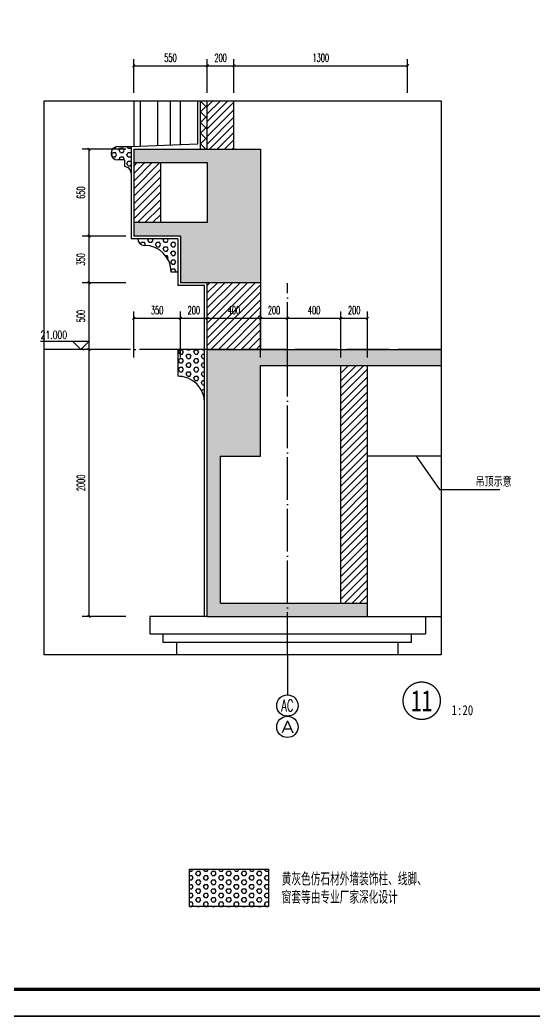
# Model space of a CAD drawing. Extents: x 0 to 125661, y -104936 to 8656.
# Drawn here: x 11084 to 14932, y -11880 to -4416 of the extents above; entities that cross this region are included whole.
import ezdxf
from ezdxf.enums import TextEntityAlignment as Align

# ---------------------------------------------------------------- set-up
doc = ezdxf.new("R2010")
doc.units = 0
doc.header["$LTSCALE"] = 800
doc.header["$MEASUREMENT"] = 0
doc.linetypes.add('DOTE', pattern=[2.42, 2, -0.2, 0.02, -0.2])
doc.layers.get('0').update_dxf_attribs({"linetype": 'CONTINUOUS'})
doc.layers.get('Defpoints').update_dxf_attribs({"color": 1, "linetype": 'CONTINUOUS'})
for name, color, linetype in [('0仿石装饰剖', 7, 'CONTINUOUS'), ('A-立面看线', 117, 'CONTINUOUS'), ('A-装饰构件', 197, 'CONTINUOUS'), ('AXIS', 3, 'CONTINUOUS'), ('AXIS_TEXT', 7, 'CONTINUOUS'), ('DIM_ELEV', 3, 'CONTINUOUS'), ('DIM_IDEN', 3, 'CONTINUOUS'), ('DIM_LEAD', 3, 'CONTINUOUS'), ('DOTE', 28, 'CONTINUOUS'), ('PUB_DIM', 3, 'CONTINUOUS'), ('PUB_HATCH', 8, 'CONTINUOUS'), ('PUB_TEXT', 7, 'CONTINUOUS'), ('WALL', 50, 'CONTINUOUS'), ('图框', 107, 'CONTINUOUS'), ('看线1', 7, 'CONTINUOUS')]:
    doc.layers.add(name, color=color, linetype=linetype)
doc.styles.add('_TCH_AXIS', font='COMPLEX', dxfattribs={"bigfont": 'GBCBIG'})
doc.styles.add('_TCH_DIM', font='SIMPLEX', dxfattribs={"bigfont": 'GBCBIG'})
doc.styles.add('COMPLEX', font='COMPLEX')
doc.styles.add('DIM_FONT', font='SIMPLEX.shx', dxfattribs={"width": 0.6})
doc.styles.add('ht', font='SIMHEI.TTF')
doc.styles.add('房间名称', font='SIMHEI.TTF', dxfattribs={"width": 0.8})
doc.dimstyles.new('DIMN20', dxfattribs={"dimscale": 0.2, "dimtxt": 300, "dimasz": 100, "dimexe": 250, "dimexo": 300, "dimgap": 150, "dimtad": 1, "dimdec": 0, "dimzin": 0, "dimdsep": 46, "dimtxsty": 'DIM_FONT', "dimblk": 'ARCHTICK', "dimcen": 0.09, "dimclrt": 7, "dimazin": 2, "dimtfac": 1, "dimtdec": 0, "dimtix": 1, "dimtmove": 2, "dimatfit": 3, "dimfxl": 0, "dimtolj": 1, "dimtzin": 0, "dimarcsym": 0})

# ---------------------------------------------------------------- blocks, each defined once
blk = doc.blocks.new('TJAD_TK_A1')
at = {"layer": '图框'}
for p, q in [((1341.38, 950.45), (500.38, 950.45)), ((500.38, 356.45), (1341.38, 356.45))]:
    blk.add_line(p, q, dxfattribs=at)
at = {"layer": '图框', "const_width": 1.2}
blk.add_lwpolyline([(1331.38, 940.45), (525.38, 940.45), (525.38, 366.45), (1331.38, 366.45)], close=True, dxfattribs=at)
blk = doc.blocks.new('_ArchTick')
at = {"color": 0, "linetype": 'ByBlock', "const_width": 0.4}
blk.add_lwpolyline([(-0.5, -0.5), (0.5, 0.5)], dxfattribs=at)
blk = doc.blocks.new('*D133')
at = {"layer": 'Defpoints', "color": 0}
for p in [(12286, -6651), (11936, -7004.7), (12286, -7004.7)]:
    blk.add_point(p, dxfattribs=at)
at = {"layer": 'PUB_DIM', "color": 0, "lineweight": -2}
for p, q in [((11936, -6944.7), (11936, -6601)), ((12286, -6944.7), (12286, -6601)), ((11936, -6651), (12286, -6651))]:
    blk.add_line(p, q, dxfattribs=at)
at = {"layer": 'PUB_DIM', "color": 0, "lineweight": -2, "xscale": 20, "yscale": 20, "zscale": 20, "rotation": 180}
blk.add_blockref('_ArchTick', (11936, -6651), dxfattribs=at)
at = {"layer": 'PUB_DIM', "color": 0, "lineweight": -2, "xscale": 20, "yscale": 20, "zscale": 20}
blk.add_blockref('_ArchTick', (12286, -6651), dxfattribs=at)
at = {"layer": 'PUB_DIM', "color": 7, "insert": (12111, -6591), "char_height": 60, "attachment_point": 5, "style": 'DIM_FONT'}
blk.add_mtext('\\A1;350', dxfattribs=at)
blk = doc.blocks.new('*D134')
at = {"layer": 'Defpoints', "color": 0}
for p in [(12486, -6651), (12286, -7004.7), (12486, -7004.7)]:
    blk.add_point(p, dxfattribs=at)
at = {"layer": 'PUB_DIM', "color": 0, "lineweight": -2}
for p, q in [((12286, -6944.7), (12286, -6601)), ((12486, -6944.7), (12486, -6601)), ((12286, -6651), (12486, -6651))]:
    blk.add_line(p, q, dxfattribs=at)
at = {"layer": 'PUB_DIM', "color": 0, "lineweight": -2, "xscale": 20, "yscale": 20, "zscale": 20, "rotation": 180}
blk.add_blockref('_ArchTick', (12286, -6651), dxfattribs=at)
at = {"layer": 'PUB_DIM', "color": 0, "lineweight": -2, "xscale": 20, "yscale": 20, "zscale": 20}
blk.add_blockref('_ArchTick', (12486, -6651), dxfattribs=at)
at = {"layer": 'PUB_DIM', "color": 7, "insert": (12386, -6591), "char_height": 60, "attachment_point": 5, "style": 'DIM_FONT'}
blk.add_mtext('\\A1;200', dxfattribs=at)
blk = doc.blocks.new('*D135')
at = {"layer": 'Defpoints', "color": 0}
for p in [(12886, -6651), (12486, -7004.7), (12886, -7004.7)]:
    blk.add_point(p, dxfattribs=at)
at = {"layer": 'PUB_DIM', "color": 0, "lineweight": -2}
for p, q in [((12486, -6944.7), (12486, -6601)), ((12886, -6944.7), (12886, -6601)), ((12486, -6651), (12886, -6651))]:
    blk.add_line(p, q, dxfattribs=at)
at = {"layer": 'PUB_DIM', "color": 0, "lineweight": -2, "xscale": 20, "yscale": 20, "zscale": 20, "rotation": 180}
blk.add_blockref('_ArchTick', (12486, -6651), dxfattribs=at)
at = {"layer": 'PUB_DIM', "color": 0, "lineweight": -2, "xscale": 20, "yscale": 20, "zscale": 20}
blk.add_blockref('_ArchTick', (12886, -6651), dxfattribs=at)
at = {"layer": 'PUB_DIM', "color": 7, "insert": (12686, -6591), "char_height": 60, "attachment_point": 5, "style": 'DIM_FONT'}
blk.add_mtext('\\A1;400', dxfattribs=at)
blk = doc.blocks.new('*D136')
at = {"layer": 'Defpoints', "color": 0}
for p in [(13086, -6651), (12886, -7004.7), (13086, -7004.7)]:
    blk.add_point(p, dxfattribs=at)
at = {"layer": 'PUB_DIM', "color": 0, "lineweight": -2}
for p, q in [((12886, -6944.7), (12886, -6601)), ((13086, -6944.7), (13086, -6601)), ((12886, -6651), (13086, -6651))]:
    blk.add_line(p, q, dxfattribs=at)
at = {"layer": 'PUB_DIM', "color": 0, "lineweight": -2, "xscale": 20, "yscale": 20, "zscale": 20, "rotation": 180}
blk.add_blockref('_ArchTick', (12886, -6651), dxfattribs=at)
at = {"layer": 'PUB_DIM', "color": 0, "lineweight": -2, "xscale": 20, "yscale": 20, "zscale": 20}
blk.add_blockref('_ArchTick', (13086, -6651), dxfattribs=at)
at = {"layer": 'PUB_DIM', "color": 7, "insert": (12986, -6591), "char_height": 60, "attachment_point": 5, "style": 'DIM_FONT'}
blk.add_mtext('\\A1;200', dxfattribs=at)
blk = doc.blocks.new('*D137')
at = {"layer": 'Defpoints', "color": 0}
for p in [(13486, -6651), (13086, -7004.7), (13486, -7004.7)]:
    blk.add_point(p, dxfattribs=at)
at = {"layer": 'PUB_DIM', "color": 0, "lineweight": -2}
for p, q in [((13086, -6944.7), (13086, -6601)), ((13486, -6944.7), (13486, -6601)), ((13086, -6651), (13486, -6651))]:
    blk.add_line(p, q, dxfattribs=at)
at = {"layer": 'PUB_DIM', "color": 0, "lineweight": -2, "xscale": 20, "yscale": 20, "zscale": 20, "rotation": 180}
blk.add_blockref('_ArchTick', (13086, -6651), dxfattribs=at)
at = {"layer": 'PUB_DIM', "color": 0, "lineweight": -2, "xscale": 20, "yscale": 20, "zscale": 20}
blk.add_blockref('_ArchTick', (13486, -6651), dxfattribs=at)
at = {"layer": 'PUB_DIM', "color": 7, "insert": (13286, -6591), "char_height": 60, "attachment_point": 5, "style": 'DIM_FONT'}
blk.add_mtext('\\A1;400', dxfattribs=at)
blk = doc.blocks.new('*D138')
at = {"layer": 'Defpoints', "color": 0}
for p in [(13686, -6651), (13486, -7004.7), (13686, -7004.7)]:
    blk.add_point(p, dxfattribs=at)
at = {"layer": 'PUB_DIM', "color": 0, "lineweight": -2}
for p, q in [((13486, -6944.7), (13486, -6601)), ((13686, -6944.7), (13686, -6601)), ((13486, -6651), (13686, -6651))]:
    blk.add_line(p, q, dxfattribs=at)
at = {"layer": 'PUB_DIM', "color": 0, "lineweight": -2, "xscale": 20, "yscale": 20, "zscale": 20, "rotation": 180}
blk.add_blockref('_ArchTick', (13486, -6651), dxfattribs=at)
at = {"layer": 'PUB_DIM', "color": 0, "lineweight": -2, "xscale": 20, "yscale": 20, "zscale": 20}
blk.add_blockref('_ArchTick', (13686, -6651), dxfattribs=at)
at = {"layer": 'PUB_DIM', "color": 7, "insert": (13586, -6591), "char_height": 60, "attachment_point": 5, "style": 'DIM_FONT'}
blk.add_mtext('\\A1;200', dxfattribs=at)
blk = doc.blocks.new('*D139')
at = {"layer": 'Defpoints', "color": 0}
for p in [(11601.3, -5384.7), (11936, -5384.7), (11936, -6034.7)]:
    blk.add_point(p, dxfattribs=at)
at = {"layer": 'PUB_DIM', "color": 0, "lineweight": -2}
for p, q in [((11876, -5384.7), (11551.3, -5384.7)), ((11601.3, -6034.7), (11601.3, -5384.7)), ((11876, -6034.7), (11551.3, -6034.7))]:
    blk.add_line(p, q, dxfattribs=at)
at = {"layer": 'PUB_DIM', "color": 0, "lineweight": -2, "xscale": 20, "yscale": 20, "zscale": 20}
for p, rotation in [((11601.3, -5384.7), 90), ((11601.3, -6034.7), 270)]:
    blk.add_blockref('_ArchTick', p, dxfattribs=dict(at, rotation=rotation))
at = {"layer": 'PUB_DIM', "color": 7, "insert": (11541.3, -5709.7), "char_height": 60, "attachment_point": 5, "rotation": 90, "style": 'DIM_FONT'}
blk.add_mtext('\\A1;650', dxfattribs=at)
blk = doc.blocks.new('*D140')
at = {"layer": 'Defpoints', "color": 0}
for p in [(11601.3, -6034.7), (11936, -6034.7), (11936, -6384.7)]:
    blk.add_point(p, dxfattribs=at)
at = {"layer": 'PUB_DIM', "color": 0, "lineweight": -2}
for p, q in [((11876, -6034.7), (11551.3, -6034.7)), ((11601.3, -6384.7), (11601.3, -6034.7)), ((11876, -6384.7), (11551.3, -6384.7))]:
    blk.add_line(p, q, dxfattribs=at)
at = {"layer": 'PUB_DIM', "color": 0, "lineweight": -2, "xscale": 20, "yscale": 20, "zscale": 20}
for p, rotation in [((11601.3, -6034.7), 90), ((11601.3, -6384.7), 270)]:
    blk.add_blockref('_ArchTick', p, dxfattribs=dict(at, rotation=rotation))
at = {"layer": 'PUB_DIM', "color": 7, "insert": (11541.3, -6209.7), "char_height": 60, "attachment_point": 5, "rotation": 90, "style": 'DIM_FONT'}
blk.add_mtext('\\A1;350', dxfattribs=at)
blk = doc.blocks.new('*D141')
at = {"layer": 'Defpoints', "color": 0}
for p in [(11601.3, -6384.7), (11936, -6384.7), (11936, -6884.7)]:
    blk.add_point(p, dxfattribs=at)
at = {"layer": 'PUB_DIM', "color": 0, "lineweight": -2}
for p, q in [((11876, -6384.7), (11551.3, -6384.7)), ((11601.3, -6884.7), (11601.3, -6384.7)), ((11876, -6884.7), (11551.3, -6884.7))]:
    blk.add_line(p, q, dxfattribs=at)
at = {"layer": 'PUB_DIM', "color": 0, "lineweight": -2, "xscale": 20, "yscale": 20, "zscale": 20}
for p, rotation in [((11601.3, -6384.7), 90), ((11601.3, -6884.7), 270)]:
    blk.add_blockref('_ArchTick', p, dxfattribs=dict(at, rotation=rotation))
at = {"layer": 'PUB_DIM', "color": 7, "insert": (11541.3, -6634.7), "char_height": 60, "attachment_point": 5, "rotation": 90, "style": 'DIM_FONT'}
blk.add_mtext('\\A1;500', dxfattribs=at)
blk = doc.blocks.new('*D142')
at = {"layer": 'Defpoints', "color": 0}
for p in [(11601.3, -6884.7), (11936, -6884.7), (11936, -8884.7)]:
    blk.add_point(p, dxfattribs=at)
at = {"layer": 'PUB_DIM', "color": 0, "lineweight": -2}
for p, q in [((11876, -6884.7), (11551.3, -6884.7)), ((11601.3, -8884.7), (11601.3, -6884.7)), ((11876, -8884.7), (11551.3, -8884.7))]:
    blk.add_line(p, q, dxfattribs=at)
at = {"layer": 'PUB_DIM', "color": 0, "lineweight": -2, "xscale": 20, "yscale": 20, "zscale": 20}
for p, rotation in [((11601.3, -6884.7), 90), ((11601.3, -8884.7), 270)]:
    blk.add_blockref('_ArchTick', p, dxfattribs=dict(at, rotation=rotation))
at = {"layer": 'PUB_DIM', "color": 7, "insert": (11541.3, -7884.7), "char_height": 60, "attachment_point": 5, "rotation": 90, "style": 'DIM_FONT'}
blk.add_mtext('\\A1;2000', dxfattribs=at)
blk = doc.blocks.new('*D143')
at = {"layer": 'Defpoints', "color": 0}
for p in [(12486, -4759.4), (11936, -5021.2), (12486, -5021.2)]:
    blk.add_point(p, dxfattribs=at)
at = {"layer": 'PUB_DIM', "color": 0, "lineweight": -2}
for p, q in [((11936, -4961.2), (11936, -4709.4)), ((11936, -4759.4), (12486, -4759.4)), ((12486, -4961.2), (12486, -4709.4))]:
    blk.add_line(p, q, dxfattribs=at)
at = {"layer": 'PUB_DIM', "color": 0, "lineweight": -2, "xscale": 20, "yscale": 20, "zscale": 20, "rotation": 180}
blk.add_blockref('_ArchTick', (11936, -4759.4), dxfattribs=at)
at = {"layer": 'PUB_DIM', "color": 0, "lineweight": -2, "xscale": 20, "yscale": 20, "zscale": 20}
blk.add_blockref('_ArchTick', (12486, -4759.4), dxfattribs=at)
at = {"layer": 'PUB_DIM', "color": 7, "insert": (12211, -4699.4), "char_height": 60, "attachment_point": 5, "style": 'DIM_FONT'}
blk.add_mtext('\\A1;550', dxfattribs=at)
blk = doc.blocks.new('*D144')
at = {"layer": 'Defpoints', "color": 0}
for p in [(12686, -4759.4), (12486, -5021.2), (12686, -5021.2)]:
    blk.add_point(p, dxfattribs=at)
at = {"layer": 'PUB_DIM', "color": 0, "lineweight": -2}
for p, q in [((12486, -4961.2), (12486, -4709.4)), ((12486, -4759.4), (12686, -4759.4)), ((12686, -4961.2), (12686, -4709.4))]:
    blk.add_line(p, q, dxfattribs=at)
at = {"layer": 'PUB_DIM', "color": 0, "lineweight": -2, "xscale": 20, "yscale": 20, "zscale": 20, "rotation": 180}
blk.add_blockref('_ArchTick', (12486, -4759.4), dxfattribs=at)
at = {"layer": 'PUB_DIM', "color": 0, "lineweight": -2, "xscale": 20, "yscale": 20, "zscale": 20}
blk.add_blockref('_ArchTick', (12686, -4759.4), dxfattribs=at)
at = {"layer": 'PUB_DIM', "color": 7, "insert": (12586, -4699.4), "char_height": 60, "attachment_point": 5, "style": 'DIM_FONT'}
blk.add_mtext('\\A1;200', dxfattribs=at)
blk = doc.blocks.new('*D145')
at = {"layer": 'Defpoints', "color": 0}
for p in [(13985.5, -4759.4), (12686, -5021.2), (13985.5, -5021.2)]:
    blk.add_point(p, dxfattribs=at)
at = {"layer": 'PUB_DIM', "color": 0, "lineweight": -2}
for p, q in [((12686, -4961.2), (12686, -4709.4)), ((12686, -4759.4), (13985.5, -4759.4)), ((13985.5, -4961.2), (13985.5, -4709.4))]:
    blk.add_line(p, q, dxfattribs=at)
at = {"layer": 'PUB_DIM', "color": 0, "lineweight": -2, "xscale": 20, "yscale": 20, "zscale": 20, "rotation": 180}
blk.add_blockref('_ArchTick', (12686, -4759.4), dxfattribs=at)
at = {"layer": 'PUB_DIM', "color": 0, "lineweight": -2, "xscale": 20, "yscale": 20, "zscale": 20}
blk.add_blockref('_ArchTick', (13985.5, -4759.4), dxfattribs=at)
at = {"layer": 'PUB_DIM', "color": 7, "insert": (13335.8, -4699.4), "char_height": 60, "attachment_point": 5, "style": 'DIM_FONT'}
blk.add_mtext('\\A1;1300', dxfattribs=at)
blk = doc.blocks.new('_AXISO')
blk.add_circle((0, 0), 0.5)
at = {"layer": 'AXIS_TEXT', "style": 'COMPLEX', "width": 1.041667}
blk.add_attdef('A', text='', height=0.56, dxfattribs=at).set_placement((-0.25, -0.28), (0.25, -0.28), align=Align.FIT)

msp = doc.modelspace()

# ---------------------------------------------------------------- hatches: boundary and pattern name
at = {"layer": 'PUB_HATCH'}
h = msp.add_hatch(dxfattribs=at)
h.set_pattern_fill('多孔材料', color=256, scale=20, style=0)
h.set_pattern_definition([(45, (12475.965, -5384.727), (-40, 40), []), (135, (12475.965, -5384.727), (-40, -40), [])])
h.paths.add_polyline_path([(12486, -5021.2), (12436, -5021.2), (12436, -5384.7), (12486, -5384.7)])
h = msp.add_hatch(dxfattribs=at)
h.set_pattern_fill('普通砖', color=256, scale=30, style=0)
h.set_pattern_definition([(45, (6692.286, -2675.05), (-28.21356, 28.21356), [])])
h.paths.add_polyline_path([(12686, -5384.7), (12686, -5021.2), (12486, -5021.2), (12486, -5384.7)])
h = msp.add_hatch(dxfattribs=at)
h.set_pattern_fill('HEX', color=256, scale=20, style=0)
h.set_pattern_definition([(0, (12865.465, -12139.89), (0, 32.99556), [19.05, -38.1]), (120, (12865.465, -12139.89), (-28.575, -16.49778), [19.05, -38.1]), (60, (12884.515, -12139.89), (-28.575, 16.49778), [19.05, -38.1])])
h.paths.add_polyline_path([(11916, -5364.7), (11816, -5364.7, 1.000009), (11816, -5464.7), (11866, -5464.7), (11866, -5514.7, -0.414214), (11916, -5564.7)])
h = msp.add_hatch(dxfattribs=at)
h.set_pattern_fill('钢筋混凝土', color=256, scale=20, style=0)
h.set_pattern_definition([(45, (11935.97, -8884.727), (-35.35534, 35.35534), []), (50, (11935.97, -8884.73), (143.452, -12.5504), [15, -165]), (355, (11935.97, -8884.73), (-27.7503, 150.4384), [12, -132]), (100.4514, (11947.92, -8885.77), (115.702, 137.888), [12.748, -140.2284]), (46.184, (11935.97, -8844.73), (213.448, -33.104), [22.5, -247.5]), (96.6356, (11953.76, -8847.49), (186.933, 194.824), [19.122, -210.343]), (351.184, (11935.97, -8844.73), (186.932, 194.824), [18, -198]), (21, (11955.97, -8854.73), (119.3814, -80.5238), [15, -165]), (326, (11955.97, -8854.73), (48.663, 145.03), [12, -132]), (71.4514, (11965.92, -8861.44), (168.0445, 64.506), [12.748, -140.2284]), (37.5, (11935.97, -8884.727), (2.432, 66.5788), [0, -130.4, 0, -134, 0, -132.5]), (7.5, (11935.97, -8884.73), (52.6139, 78.8823), [0, -76.4, 0, -127.4, 0, -50.5]), (327.5, (11891.37, -8884.727), (106.7645, -4.511), [0, -50, 0, -156, 0, -207]), (317.5, (11871.37, -8884.73), (116.6372, 20.021), [0, -65, 0, -103.6, 0, -147])])
h.paths.add_polyline_path([(12886, -5384.7), (11936, -5384.7), (11936, -5484.7), (12486, -5484.7), (12486, -5934.7), (11936, -5934.7), (11936, -6034.7), (12286, -6034.7), (12286, -6384.7), (12886, -6384.7)])
h.paths.add_polyline_path([(12886, -7004.7), (14235.8, -7004.7), (14235.8, -6884.7), (12486, -6884.7), (12486, -8884.7), (13686, -8884.7), (13686, -8784.7), (12586, -8784.7), (12586, -7684.7), (12886, -7684.7)])
h = msp.add_hatch(dxfattribs=at)
h.set_pattern_fill('普通砖', color=256, scale=30, style=0)
h.set_pattern_definition([(45, (11935.97, -5906.077), (-28.2136, 28.2136), [])])
h.paths.add_polyline_path([(12136, -5484.7), (11936, -5484.7), (11936, -5934.7), (12136, -5934.7)])
h = msp.add_hatch(dxfattribs=at)
h.set_pattern_fill('HEX', color=256, scale=20, style=0)
h.set_pattern_definition([(0, (11765.97, -7104.727), (0, 32.9956), [19.05, -38.1]), (120, (11765.97, -7104.727), (-28.575, -16.4978), [19.05, -38.1]), (60, (11785.02, -7104.727), (-28.575, 16.4978), [19.05, -38.1])])
h.paths.add_polyline_path([(12266, -6054.7), (11966, -6054.7, 0.414214), (12016, -6104.7, -0.414214), (12216, -6304.7), (12266, -6304.7)])
h = msp.add_hatch(dxfattribs=at)
h.set_pattern_fill('普通砖', color=256, scale=30, style=0)
h.set_pattern_definition([(45, (12485.97, -6856.077), (-28.2136, 28.2136), [])])
h.paths.add_polyline_path([(12886, -6384.7), (12486, -6384.7), (12486, -6884.7), (12886, -6884.7)])
h = msp.add_hatch(dxfattribs=at)
h.set_pattern_fill('HEX', color=256, scale=20, style=0)
h.set_pattern_definition([(0, (11765.97, -7084.727), (0, 32.9956), [19.05, -38.1]), (120, (11765.97, -7084.727), (-28.575, -16.4978), [19.05, -38.1]), (60, (11785.02, -7084.727), (-28.575, 16.4978), [19.05, -38.1])])
h.paths.add_polyline_path([(12466, -6884.7), (12266, -6884.7), (12266, -7084.7, -0.414214), (12466, -7284.7)])
h = msp.add_hatch(dxfattribs=at)
h.set_pattern_fill('普通砖', color=256, scale=30, style=0)
h.set_pattern_definition([(45, (13485.984, -8756.077), (-28.2136, 28.2136), [])])
h.paths.add_polyline_path([(13686, -7004.7), (13486, -7004.7), (13486, -8784.7), (13686, -8784.7)])
h = msp.add_hatch(dxfattribs=at)
h.set_pattern_fill('HEX', color=256, scale=20, style=0)
h.set_pattern_definition([(0, (12352.64, -11058.09), (0, 32.9956), [19.05, -38.1]), (120, (12352.64, -11058.09), (-28.575, -16.4978), [19.05, -38.1]), (60, (12371.69, -11058.09), (-28.575, 16.4978), [19.05, -38.1])])
h.paths.add_polyline_path([(12945.8, -10779.1), (12352.6, -10779.1), (12352.6, -11058.1), (12945.8, -11058.1)])

# ---------------------------------------------------------------- linework, layer by layer
at = {"layer": '0仿石装饰剖'}
msp.add_lwpolyline([(12352.6, -10779.1), (12945.8, -10779.1), (12945.8, -11058.1), (12352.6, -11058.1)], close=True, dxfattribs=at)
at = {"layer": 'A-立面看线'}
for p, q in [((12486, -8884.7), (12056.3, -8884.7)), ((12056.3, -8884.7), (12056.3, -9016.4)), ((13686, -8884.7), (14235.8, -8884.7)), ((14120, -8884.7), (14120, -9016.4)), ((12056.3, -9016.4), (14120, -9016.4)), ((12257, -9081.3), (12257, -9173.3)), ((13914.4, -9173.3), (13914.4, -9081.3))]:
    msp.add_line(p, q, dxfattribs=at)
msp.add_lwpolyline([(14011.6, -9016.4), (14011.6, -9080.7), (12156.8, -9080.7), (12156.8, -9016.4)], dxfattribs=at)
at = {"layer": 'A-装饰构件'}
for p, q in [((11936, -5021.2), (11936, -5364.7)), ((11986, -5361.7), (11986, -5021.2)), ((12115.6, -5356.1), (12115.6, -5021.2)), ((12211.4, -5352), (12211.4, -5021.2)), ((12286, -5348.7), (12286, -5021.2)), ((12416, -5343.1), (12416, -5021.2)), ((12436, -5384.7), (12436, -5021.2)), ((11916, -5364.7), (12416, -5343.1)), ((11916, -5364.7), (11916, -6054.7)), ((12266, -6054.7), (11916, -6054.7)), ((12266, -6054.7), (12266, -6404.7)), ((12466, -6404.7), (12266, -6404.7)), ((12466, -8884.7), (12466, -6404.7))]:
    msp.add_line(p, q, dxfattribs=at)
at = {"layer": 'AXIS'}
for p, q in [((13086, -9173.3), (13086, -9472.9)), ((13086, -9632.9), (13086, -9632.9))]:
    msp.add_line(p, q, dxfattribs=at)
at = {"layer": 'Defpoints'}
msp.add_lwpolyline([(11264.7, -5021.2), (14235.8, -5021.2), (14235.8, -9173.3), (11264.7, -9173.3)], close=True, dxfattribs=at)
at = {"layer": 'DIM_ELEV'}
for p, q in [((11599.3, -6824.7), (11239.3, -6824.7)), ((11539.3, -6884.7), (11479.3, -6824.7)), ((11539.3, -6884.7), (11599.3, -6824.7)), ((11883.7, -6884.7), (11479.3, -6884.7))]:
    msp.add_line(p, q, dxfattribs=at)
at = {"layer": 'DIM_IDEN', "color": 0, "const_width": 10}
msp.add_lwpolyline([(14231.2, -9517, 1), (13951.2, -9517, 1)], format="xyb", close=True, dxfattribs=at)
at = {"layer": 'DIM_LEAD'}
for p, q in [((14049.2, -7684.7), (14225.3, -7933)), ((14225.3, -7933), (14675.6, -7933))]:
    msp.add_line(p, q, dxfattribs=at)
at = {"layer": 'DOTE', "linetype": 'DOTE', "ltscale": 0.2}
for p, q in [((13086, -9173.3), (13086, -6387.1)), ((14235.8, -6884.7), (11264.7, -6884.7))]:
    msp.add_line(p, q, dxfattribs=at)
at = {"layer": 'WALL'}
for p, q in [((12486, -5384.7), (12486, -5021.2)), ((12686, -5384.7), (12686, -5021.2)), ((11936, -5384.7), (12886, -5384.7)), ((11936, -5384.7), (11936, -6034.7)), ((12886, -5384.7), (12886, -6384.7)), ((11936, -5484.7), (12486, -5484.7)), ((12136, -5484.7), (12136, -5934.7)), ((12486, -5484.7), (12486, -5934.7)), ((12486, -5934.7), (11936, -5934.7)), ((12286, -6034.7), (11936, -6034.7)), ((12286, -6034.7), (12286, -6384.7)), ((12886, -6384.7), (12286, -6384.7)), ((12486, -6884.7), (12486, -6384.7)), ((12886, -6384.7), (12886, -6884.7)), ((12486, -6884.7), (14235.8, -6884.7)), ((12486, -8884.7), (12486, -6884.7)), ((12886, -7004.7), (14235.8, -7004.7)), ((12886, -7684.7), (12886, -7004.7)), ((13486, -8784.7), (13486, -7004.7)), ((13686, -8884.7), (13686, -7004.7)), ((12586, -7684.7), (12886, -7684.7)), ((12586, -8784.7), (12586, -7684.7)), ((12586, -8784.7), (13686, -8784.7)), ((12486, -8884.7), (13686, -8884.7))]:
    msp.add_line(p, q, dxfattribs=at)
at = {"layer": '看线1'}
for p, q in [((11816, -5364.7), (11916, -5364.7)), ((11866, -5464.7), (11816, -5464.7)), ((11866, -5464.7), (11866, -5514.7)), ((12266, -6304.7), (12216, -6304.7)), ((12266, -6884.7), (12266, -7084.7)), ((12466, -6884.7), (12266, -6884.7)), ((14235.8, -7684.7), (13686, -7684.7))]:
    msp.add_line(p, q, dxfattribs=at)
for centre, radius, start, end in [((11816, -5414.7), 50, 90, 270), ((11866, -5564.7), 50, 0, 90.00027), ((12016, -6054.7), 50, 180, 270), ((12016, -6304.7), 200, 0, 90), ((12266, -7284.7), 200, 0, 90)]:
    msp.add_arc(centre, radius, start, end, dxfattribs=at)

# ---------------------------------------------------------------- block references
at = {"layer": 'AXIS'}
ref = msp.add_blockref('_AXISO', (13086, -9552.9), dxfattribs=dict(at, xscale=160, yscale=160, zscale=160))
ref.add_attrib('A', 'AC', dxfattribs={"layer": 'AXIS_TEXT', "height": 90.51, "style": '_TCH_AXIS', "width": 0.583333}).set_placement((13040.7, -9598.2), (13131.2, -9598.2), align=Align.FIT)
ref = msp.add_blockref('_AXISO', (13086, -9712.9), dxfattribs=dict(at, xscale=160, yscale=160, zscale=160))
ref.add_attrib('A', 'A', dxfattribs={"layer": 'AXIS_TEXT', "height": 90.5, "style": '_TCH_AXIS', "width": 1.166667}).set_placement((13040.7, -9758.2), (13131.2, -9758.2), align=Align.FIT)
at = {"layer": '图框', "xscale": 20, "yscale": 20, "zscale": 20}
for p in [(-10007.6, -19009), (-10007.6, -30889)]:
    msp.add_blockref('TJAD_TK_A1', p, dxfattribs=at)

# ---------------------------------------------------------------- texts
at = {"layer": 'AXIS_TEXT', "color": 0, "style": 'ht', "width": 0.691406}
msp.add_text('11', height=158.39, dxfattribs=at).set_placement((14012, -9596.2), (14170.4, -9596.2), align=Align.FIT)
at = {"layer": 'PUB_TEXT'}
for s, height, style, width, p in [('21.000', 59.5, '_TCH_DIM', 0.705882, (11239.3, -6804.7)), ('1:20', 74.68, '房间名称', 0.8, (14314.3, -9625))]:
    msp.add_text(s, height=height, dxfattribs=dict(at, style=style, width=width)).set_placement(p)
at = {"layer": 'PUB_TEXT', "style": '_TCH_DIM'}
for s, height, p in [('吊顶示意', 67.52, (14494.7, -7913)), ('黄灰色仿石材外墙装饰柱、线脚、', 96.454, (13043.7, -10901.7)), ('窗套等由专业厂家深化设计', 96.454, (13043.7, -11038.4))]:
    msp.add_text(s, height=height, dxfattribs=at).set_placement(p)

# ---------------------------------------------------------------- dimensions: what is measured, and where the dimension line sits
at = {"layer": 'PUB_DIM'}
for p1, p2, distance, picture, middle in [((11936, -5021.2), (12486, -5021.2), 261.7, '*D143', (12211, -4699.4)), ((12486, -5021.2), (12686, -5021.2), 261.7, '*D144', (12586, -4699.4)), ((12685.9689, -5021.1545), (13985.5474, -5021.1545), 261.7269, '*D145', (13335.7581, -4699.4276)), ((11936, -6034.7), (11936, -5384.7), 334.6, '*D139', (11541.3, -5709.7)), ((11936, -6384.7), (11936, -6034.7), 334.6, '*D140', (11541.3, -6209.7)), ((11936, -6884.7), (11936, -6384.7), 334.6, '*D141', (11541.3, -6634.7)), ((11936, -7004.7), (12286, -7004.7), 353.7, '*D133', (12111, -6591)), ((12286, -7004.7), (12486, -7004.7), 353.7, '*D134', (12386, -6591)), ((12486, -7004.7), (12886, -7004.7), 353.7, '*D135', (12686, -6591)), ((12886, -7004.7), (13086, -7004.7), 353.7, '*D136', (12986, -6591)), ((13086, -7004.7), (13486, -7004.7), 353.7, '*D137', (13286, -6591)), ((13486, -7004.7), (13686, -7004.7), 353.7, '*D138', (13586, -6591)), ((11936, -8884.7), (11936, -6884.7), 334.6, '*D142', (11541.3, -7884.7))]:
    dim = msp.add_aligned_dim(p1=p1, p2=p2, distance=distance, dimstyle='DIMN20', dxfattribs=at)
    dim.commit()
    dim.dimension.update_dxf_attribs({"geometry": picture, "text_midpoint": middle})

doc.saveas('drawing.dxf')
